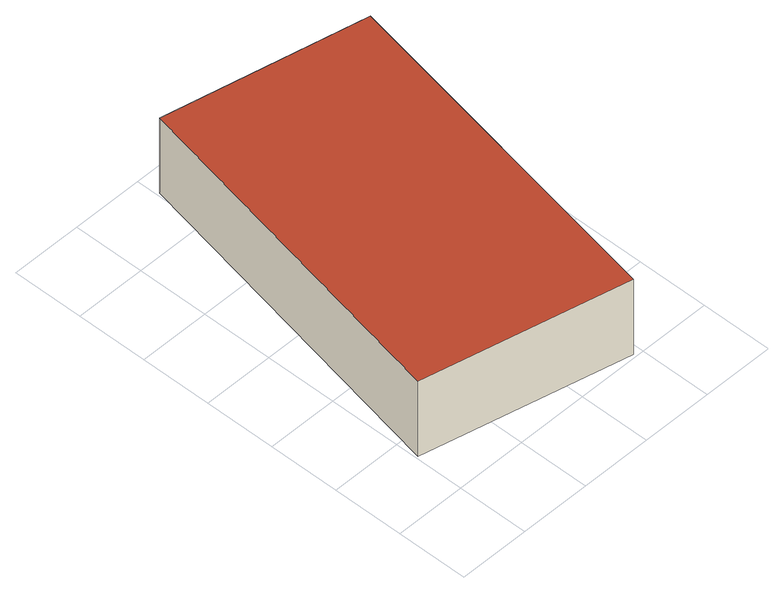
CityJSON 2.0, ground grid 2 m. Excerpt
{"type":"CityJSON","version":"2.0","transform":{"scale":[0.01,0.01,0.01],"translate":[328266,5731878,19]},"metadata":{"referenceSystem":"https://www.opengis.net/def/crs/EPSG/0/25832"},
"CityObjects":{
"building1":{"type":"Building","attributes":{"Geometrietyp2DReferenz":"3000","Gemeindeschluessel":"05170048","function":"31001_2723","roofType":"1000","measuredHeight":2.42},"address":[{"country":"Germany","locality":"Wesel","thoroughfareNumber":"14","thoroughfareName":"Jöckern"}],"geometry":[{"type":"Solid","lod":"2","boundaries":[[[[0,1,2,3]],[[4,5,1,0]],[[6,7,5,4]],[[3,2,7,6]],[[4,0,3,6]],[[1,5,7,2]]]],"semantics":{"surfaces":[{"type":"WallSurface"},{"type":"RoofSurface"},{"type":"GroundSurface"}],"values":[[0,0,0,0,1,2]]}}]}
},
"vertices":[
[772,1018,260],[772,1018,18],[209,1140,18],[209,1140,260],[578,10,260],[578,10,18],[7,140,260],[7,140,18]
]}
